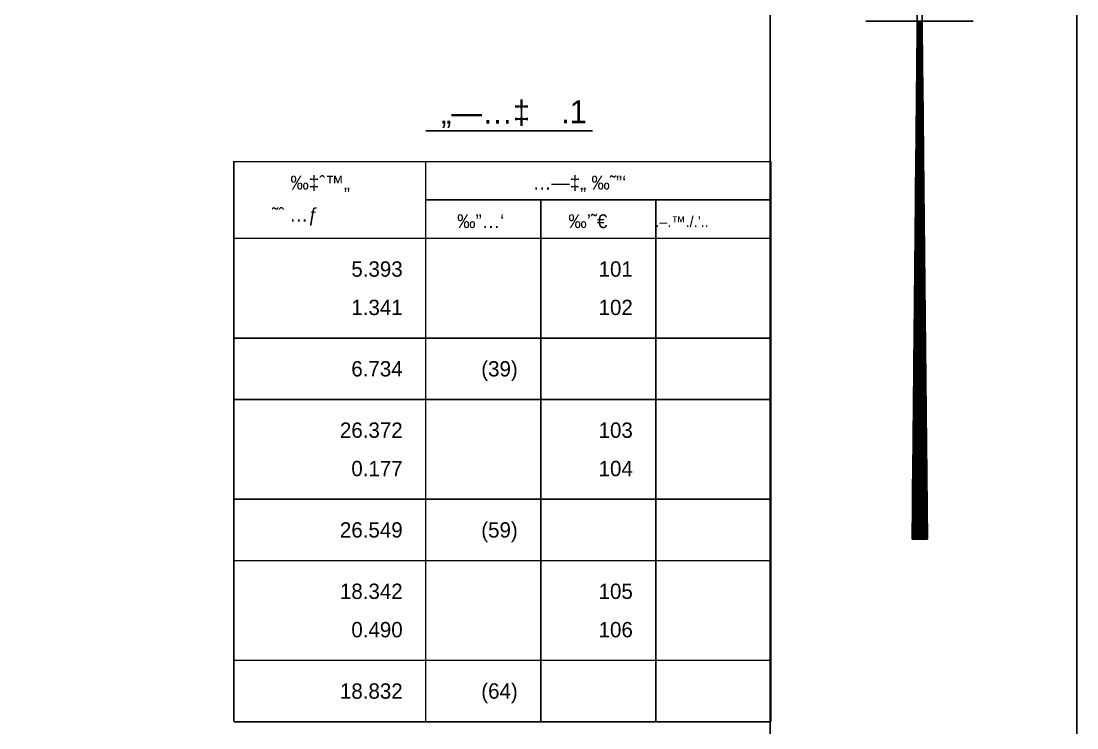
# Model space of a CAD drawing. Extents: x 208781 to 210549, y 749110 to 750610.
# Drawn here: x 210187.2 to 210531.2, y 749986.2 to 750216.5 of the extents above; entities that cross this region are included whole.
import ezdxf
from ezdxf.enums import TextEntityAlignment as Align

# ---------------------------------------------------------------- set-up
doc = ezdxf.new("R2010")
doc.units = 0
doc.layers.add('-misgeret_ezer', color=5, linetype='Continuous', plot=False)
for name, color, linetype in [('TR_GILAYON', 7, 'Continuous'), ('TR_GILYON', 7, 'Continuous'), ('TR_HZ', 7, 'Continuous'), ('tr_tables', 7, 'Continuous')]:
    doc.layers.add(name, color=color, linetype=linetype)
doc.styles.add('TRHEBTXT', font='HEBTXT.SHX')

# ---------------------------------------------------------------- blocks, each defined once
blk = doc.blocks.new('RISH-MAX')
at = {"layer": 'TR_GILAYON'}
blk.add_lwpolyline([(0, 0), (0, 600), (700, 600), (700, 0)], close=True, dxfattribs=at)
blk = doc.blocks.new('ZAFON')
for p, q in [((-20.50060901251527, -157.5871293634773), (-27.50060901251527, -157.5871293634773)), ((-20.86948316487285, -225.0709604381311), (-20.79588346396172, -157.5758128002204)), ((-20.81948319459955, -225.0710149603151), (-20.74588349368842, -157.5758673224043)), ((-20.76948322432624, -225.0710694824991), (-20.69588352341511, -157.5759218445883)), ((-20.71948325405294, -225.071124004683), (-20.64588355314181, -157.5759763667723)), ((-20.66948328377963, -225.071178526867), (-20.5958835828685, -157.5760308889563)), ((-20.61948331350633, -225.071233049051), (-20.5458836125952, -157.5760854111402)), ((-20.56948334323302, -225.071287571235), (-20.49588364232189, -157.5761399333242)), ((-20.51948337295972, -225.0713420934189), (-20.44588367204859, -157.5761944555082)), ((-20.50060901251527, -157.5871293634773), (-13.50060901251527, -157.5871293634773)), ((-20.46948340268641, -225.0713966156029), (-20.39588370177528, -157.5762489776922)), ((-20.41948343241311, -225.0714511377869), (-20.34588373150198, -157.5763034998761)), ((-20.3694834621398, -225.0715056599709), (-20.29588376122867, -157.5763580220601)), ((-20.3194834918665, -225.0715601821548), (-20.24588379095537, -157.5764125442441)), ((-20.26948352159319, -225.0716147043388), (-20.19588382068206, -157.5764670664281)), ((-20.21948355131989, -225.0716692265228), (-20.14750800781923, -159.0659671006181)), ((-20.91948313514616, -225.0709059159472), (-20.84966967717411, -161.0479602435693)), ((-20.16948358104658, -225.0717237487067), (-20.10243310554755, -163.5825914971504)), ((-20.96948310541946, -225.0708513937632), (-20.90580121052546, -166.6709007890344)), ((-20.11948361077328, -225.0717782708907), (-20.05735820327586, -168.0992158936827)), ((-21.01948307569277, -225.0707968715792), (-20.9619327438768, -172.2938413344996)), ((-20.06948364049997, -225.0718327930747), (-20.01228330100418, -172.6158402902149)), ((-20.01948367022667, -225.0718873152587), (-19.9672083987325, -177.1324646867475)), ((-21.06948304596607, -225.0707423493952), (-21.01806427722815, -177.9167818799648)), ((-19.96948369995336, -225.0719418374426), (-19.92213349646082, -181.6490890832798)), ((-21.11948301623937, -225.0706878272113), (-21.0741958105795, -183.5397224254303)), ((-19.91948372968006, -225.0719963596266), (-19.87705859418913, -186.1657134798121)), ((-21.16948298651268, -225.0706333050273), (-21.13032734393085, -189.1626629708954)), ((-19.86948375940675, -225.0720508818106), (-19.83198369191745, -190.6823378763443)), ((-21.21948295678598, -225.0705787828433), (-21.1864588772822, -194.7856035163606)), ((-19.81948378913345, -225.0721054039946), (-19.78690878964577, -195.1989622728766)), ((-21.26948292705929, -225.0705242606593), (-21.24259041063355, -200.4085440618258)), ((-19.76948381886014, -225.0721599261785), (-19.74183388737409, -199.7155866694089)), ((-19.71948384858684, -225.0722144483625), (-19.6967589851024, -204.2322110659415)), ((-21.31948289733259, -225.0704697384754), (-21.2987219439849, -206.0314846072909)), ((-19.66948387831353, -225.0722689705465), (-19.65168408283072, -208.7488354624738)), ((-21.3694828676059, -225.0704152162914), (-21.35485347733625, -211.6544251527565)), ((-19.61948390804023, -225.0723234927304), (-19.60660918055904, -213.2654598590061)), ((-21.4194828378792, -225.0703606941074), (-21.4109850106876, -217.2773656982216)), ((-19.56948393776692, -225.0723780149144), (-19.56153427828736, -217.7820842555383)), ((-20.48878911379508, -225.0713420934189), (-21.48878911379508, -225.0713420934189)), ((-20.48878911379508, -225.0713420934189), (-19.48878911379508, -225.0713420934189))]:
    blk.add_line(p, q)
at = {"layer": 'TR_HZ'}
for p, q in [((-21.48878911379508, -225.0713420934189), (-20.49106534467458, -125.125)), ((-19.48878911379508, -225.0713420934189), (-20.48623127562988, -125.125))]:
    blk.add_line(p, q, dxfattribs=at)
blk = doc.blocks.new('table_d')
at = {"layer": 'tr_tables'}
for p, q in [((-45, 4), (-23.25967361202769, 3.997639637888371)), ((-45, -5), (0, -5)), ((-30, -5), (-30, -10)), ((-15, -5), (-15, -10))]:
    blk.add_line(p, q, dxfattribs=at)
at = {"layer": 'tr_tables', "linetype": 'Continuous'}
blk.add_line((0, 0), (0, -10), dxfattribs=at)
at = {"layer": 'tr_tables', "linetype": 'Continuous', "const_width": 0.2}
for points in [[(-70, -10), (-70, 0), (0, 0)], [(-45, 0), (-45, -10)], [(0, -10), (0, 0)], [(0, -10), (-70, -10)]]:
    blk.add_lwpolyline(points, dxfattribs=at)
at = {"layer": 'tr_tables', "style": 'TRHEBTXT'}
for s, height, p in [('„—…‡', 3, (-42.98629970610126, 4.939512980673022)), ('‰‡ˆ™„', 1.8, (-62.62907513403415, -3.643928210847939)), ('…—‡„ ‰˜”‘', 1.8, (-31.02781970951464, -3.643928210847938)), ('˜ˆ …ƒ', 1.8, (-65.01719461659745, -7.810474348291528)), ('‰”…‘', 1.8, (-40.90346403096549, -8.667431100818762)), ('‰’˜€', 1.8, (-26.40854717621642, -8.667431100818762)), ('.–.™./.’..', 1.4, (-15.07006810316232, -8.526718690245573))]:
    blk.add_text(s, height=height, dxfattribs=at).set_placement(p)

msp = doc.modelspace()

# ---------------------------------------------------------------- linework, layer by layer
at = {"layer": '-misgeret_ezer'}
msp.add_line((210431.1994916433, 750609.9608074252), (210431.1994916433, 749109.9608074252), dxfattribs=at)
at = {"layer": 'tr_tables'}
for p, q in [((210356.4918570596, 750145.7436002042), (210356.4918570596, 749988.2436002042)), ((210393.9918570596, 750145.7436002042), (210393.9918570596, 749988.2436002042))]:
    msp.add_line(p, q, dxfattribs=at)
at = {"layer": 'tr_tables', "const_width": 0.5}
for points in [[(210256.4918570596, 750145.7436002042), (210256.4918570596, 749988.2436002042)], [(210318.9918570596, 750145.7436002042), (210318.9918570596, 749988.2436002042)], [(210431.4918570596, 750145.7436002042), (210431.4918570596, 749988.2436002042)], [(210431.4918570596, 750113.2436002042), (210256.4918570596, 750113.2436002042)], [(210431.4918570596, 750093.2436002042), (210256.4918570596, 750093.2436002042)], [(210431.4918570596, 750060.7436002042), (210256.4918570596, 750060.7436002042)], [(210431.4918570596, 750040.7436002042), (210256.4918570596, 750040.7436002042)], [(210431.4918570596, 750008.2436002042), (210256.4918570596, 750008.2436002042)], [(210431.4918570596, 749988.2436002042), (210256.4918570596, 749988.2436002042)]]:
    msp.add_lwpolyline(points, dxfattribs=at)

# ---------------------------------------------------------------- block references
at = {"layer": 'TR_GILYON', "xscale": 2.5, "yscale": 2.5, "zscale": 2.5}
for name, p in [('RISH-MAX', (208781.1994916433, 749110.4593802323)), ('ZAFON', (210531.1994916433, 750610.4593802323))]:
    msp.add_blockref(name, p, dxfattribs=at)
at = {"layer": 'tr_tables', "xscale": 2.5, "yscale": 2.5, "zscale": 2.5}
msp.add_blockref('table_d', (210431.4918570596, 750170.7436002042), dxfattribs=at)

# ---------------------------------------------------------------- texts
at = {"layer": 'tr_tables'}
for s, height, p in [('.1', 7.5, (210371.4918570596, 750183.2436002042)), ('5.393', 5, (210311.4918570596, 750133.2436002042)), ('101', 5, (210386.4918570596, 750133.2436002042)), ('1.341', 5, (210311.4918570596, 750120.7436002042)), ('102', 5, (210386.4918570596, 750120.7436002042)), ('6.734', 5, (210311.4918570596, 750100.7436002042)), ('(39)', 5, (210348.9918570596, 750100.7436002042)), ('26.372', 5, (210311.4918570596, 750080.7436002042)), ('103', 5, (210386.4918570596, 750080.7436002042)), ('0.177', 5, (210311.4918570596, 750068.2436002042)), ('104', 5, (210386.4918570596, 750068.2436002042)), ('26.549', 5, (210311.4918570596, 750048.2436002042)), ('(59)', 5, (210348.9918570596, 750048.2436002042)), ('18.342', 5, (210311.4918570596, 750028.2436002042)), ('105', 5, (210386.4918570596, 750028.2436002042)), ('0.490', 5, (210311.4918570596, 750015.7436002042)), ('106', 5, (210386.4918570596, 750015.7436002042)), ('18.832', 5, (210311.4918570596, 749995.7436002042)), ('(64)', 5, (210348.9918570596, 749995.7436002042))]:
    msp.add_text(s, height=height, dxfattribs=at).set_placement(p, align=Align.RIGHT)

doc.saveas('drawing.dxf')
